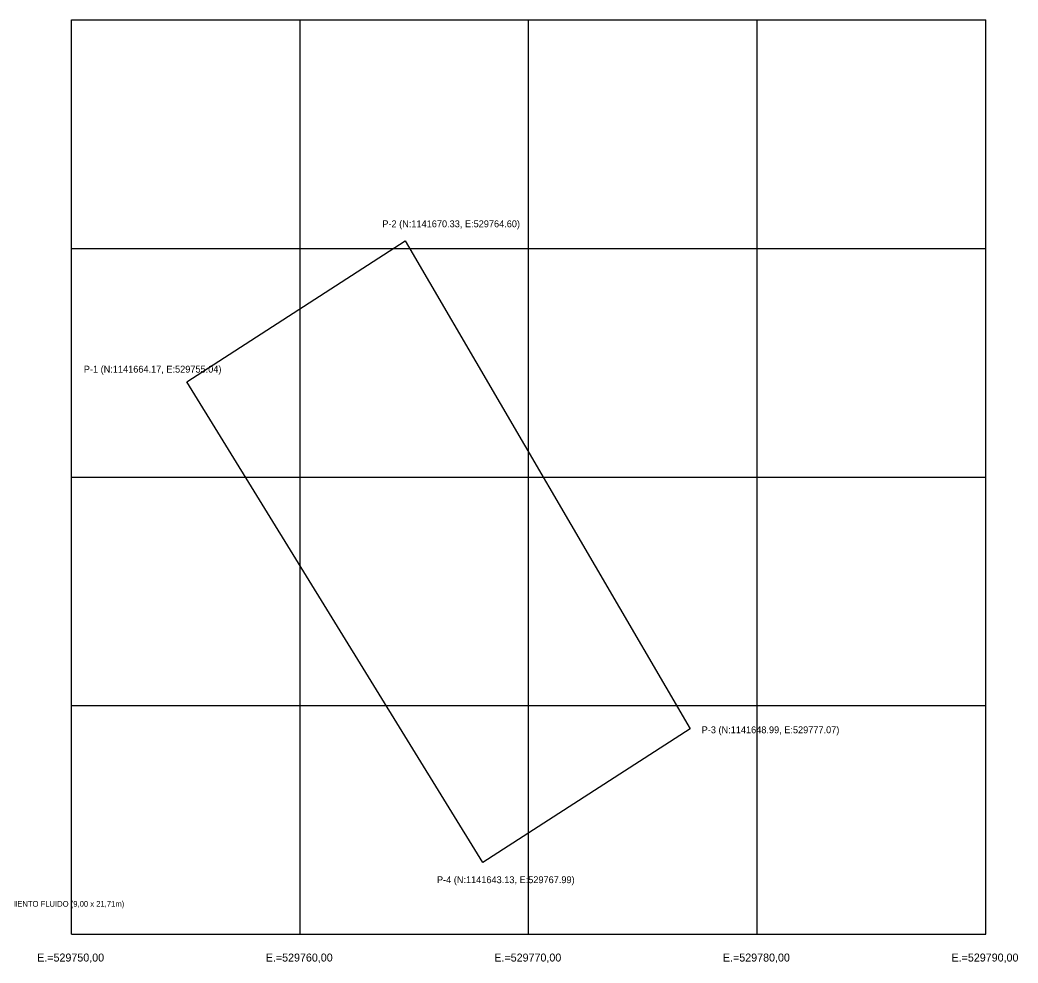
# Model space of a CAD drawing. Header units: metres. Extents: x -0.6 to 96.4, y -1.3 to 40.2.
# Drawn here: x 52.75 to 96.41, y -1.27 to 40 of the extents above; entities that cross this region are included whole.
import ezdxf

# ---------------------------------------------------------------- set-up
doc = ezdxf.new("R2010")
doc.units = ezdxf.units.M
doc.layers.add('LEVANTAMIENTO_POLIGONAL_UTM', color=7, linetype='CONTINUOUS')
doc.layers.add('PLANTA_BAJA_2D', color=2, linetype='CONTINUOUS')

msp = doc.modelspace()

# ---------------------------------------------------------------- linework, layer by layer
at = {"layer": 'LEVANTAMIENTO_POLIGONAL_UTM', "color": 8}
for p, q in [((55, 0), (55, 40)), ((55, 40), (95, 40)), ((65, 0), (65, 40)), ((75, 0), (75, 40)), ((85, 0), (85, 40)), ((95, 0), (95, 40)), ((55, 30), (95, 30)), ((55, 20), (95, 20)), ((55, 10), (95, 10)), ((55, 0), (95, 0))]:
    msp.add_line(p, q, dxfattribs=at)
at = {"layer": 'LEVANTAMIENTO_POLIGONAL_UTM', "color": 1}
for p, q in [((60.04, 24.17), (69.6, 30.33)), ((69.6, 30.33), (82.07, 8.99)), ((72.99, 3.13), (60.04, 24.17)), ((82.07, 8.99), (72.99, 3.13))]:
    msp.add_line(p, q, dxfattribs=at)

# ---------------------------------------------------------------- texts
for s, p in [('P-2 (N:1141670.33, E:529764.60)', (68.6, 30.93)), ('P-1 (N:1141664.17, E:529755.04)', (55.54, 24.57)), ('P-3 (N:1141648.99, E:529777.07)', (82.57, 8.79)), ('P-4 (N:1141643.13, E:529767.99)', (70.99, 2.23))]:
    msp.add_text(s, height=0.3, dxfattribs=at).set_placement(p)
at = {"layer": 'LEVANTAMIENTO_POLIGONAL_UTM', "color": 7}
for s, p in [('E.=529750,00', (53.5, -1.2)), ('E.=529760,00', (63.5, -1.2)), ('E.=529770,00', (73.5, -1.2)), ('E.=529780,00', (83.5, -1.2)), ('E.=529790,00', (93.5, -1.2))]:
    msp.add_text(s, height=0.35, dxfattribs=at).set_placement(p)
at = {"layer": 'PLANTA_BAJA_2D', "color": 2}
msp.add_text('PLANTA BAJA CHALET: FRUTERIA Y VERDULERIA + ESTACIONAMIENTO FLUIDO (9,00 x 21,71m)', height=0.25, dxfattribs=at).set_placement((41.9, 1.2))

doc.saveas('drawing.dxf')
